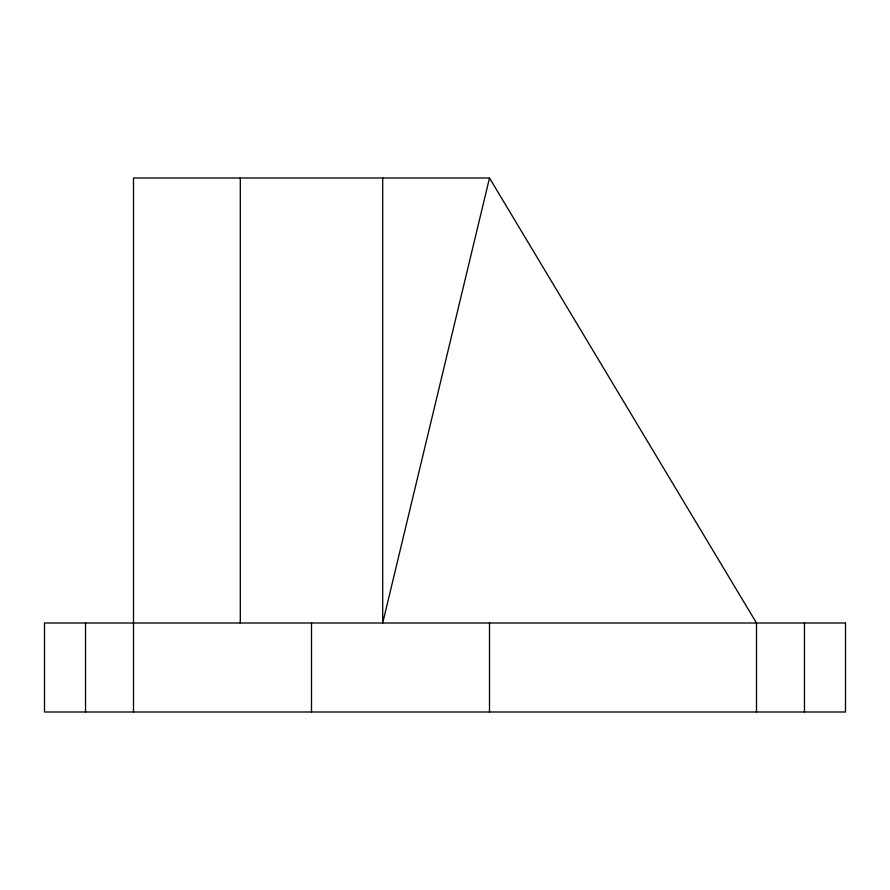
<?xml version="1.0" encoding="UTF-8"?>
<svg xmlns="http://www.w3.org/2000/svg" width="890" height="890" viewBox="0 0 890 890"><rect width="100%" height="100%" fill="white"/><g stroke="black" fill="none" stroke-linecap="round" stroke-linejoin="round"><path stroke-width="1.33" d="M133.5 712L133.5 178L489.5 178L382.7 623L382.7 178M489.5 178L756.5 623L756.5 712M804.46 623L804.46 712M489.5 623L489.5 712M311.5 623L311.5 712M240.3 178L240.3 623M85.54 623L85.54 712M845.5 623L44.5 623L44.5 712L845.5 712L845.5 623"/></g></svg>
